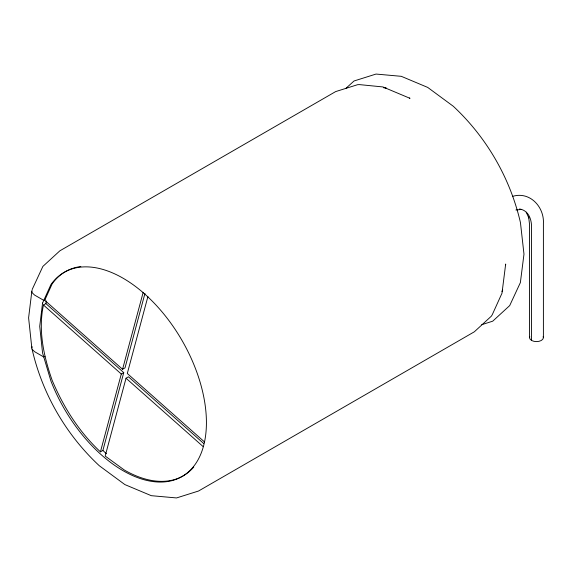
<?xml version="1.0" encoding="UTF-8"?>
<svg xmlns="http://www.w3.org/2000/svg" width="572" height="572" viewBox="0 0 572 572"><rect width="100%" height="100%" fill="white"/><g stroke="black" fill="none" stroke-linecap="round" stroke-linejoin="round"><path stroke-width="0.86" d="M505.598 264.772L505.677 264.035L501.987 293.214L492.27 314.686L491.327 316.194L474.338 331.796L198.541 491.019L176.541 497.94L151.301 495.681L124.868 484.584L99.306 465.744C65.952 434.684 42.357 393.815 32.132 349.399M31.825 291.398L28.6 317.846L31.825 348.019M45.91 303.589L43.465 305.005C37.995 330.351 43.729 356.177 52.109 380.201C63.349 406.999 79.1 431.953 100.436 451.851L102.888 450.436L123.745 372.608L45.91 303.589L46.239 300.943M100.436 451.851L121.293 374.024L123.745 372.608M80.852 266.531A117.875 68.054 60 0 0 52.109 283.955L44.73 300.271L122.565 369.283L143.186 292.306M144.952 293.457L125.018 367.868L122.565 369.283M203.653 443.464L128.478 376.805L126.033 378.221L105.176 456.056L124.296 469.998A117.875 68.054 60 0 0 193.758 467.052M147.926 296.51L127.299 373.487L204.469 441.913M502.416 290.748L502.681 289.89L501.951 291.505M32.211 289.403L42.871 266.416L59.86 250.822L335.657 91.591L357.657 84.677L359.438 84.613L382.89 86.937L410.002 98.327L409.33 98.034M346.124 88.159L354.039 80.981L376.04 74.06L401.279 76.319L427.713 87.416L453.274 106.256C486.629 137.316 510.224 178.185 520.448 222.601L523.981 254.154L520.37 282.597L509.709 305.584L492.721 321.178L481.703 324.703M45.002 299.664L43.779 300.372L34.57 295.059L32.125 292.7A8.666 5.005 0 0 1 32.125 290.104M45.002 356.284L43.779 356.992L34.57 351.673L32.125 349.313A8.666 5.005 0 0 1 32.125 346.725M512.419 196.41C529.808 190.991 544.472 206.935 543.4 223.731L543.4 337.594M515.901 209.995L521.478 209.445M383.469 87.73L386.121 87.995L385.242 87.795M106.399 453.746L102.888 450.436M43.465 305.005L121.293 374.024M126.033 378.221L203.196 446.646M526.24 212.198L528.871 218.025M528.621 216.767L529.529 224.253L529.529 337.594M531.56 340.426L531.56 227.191A36.401 21.021 -60 0 0 519.512 208.98M543.164 336.558A6.935 4.004 0 0 1 536.464 341.598A6.935 4.004 0 0 1 529.765 336.558M42.557 303.067L39.718 326.34L42.557 352.888L50.887 380.909A117.875 68.054 60 0 0 176.648 479.121A117.875 68.054 60 0 0 176.648 331.667A117.875 68.054 60 0 0 50.887 284.663L42.557 303.067"/></g></svg>
